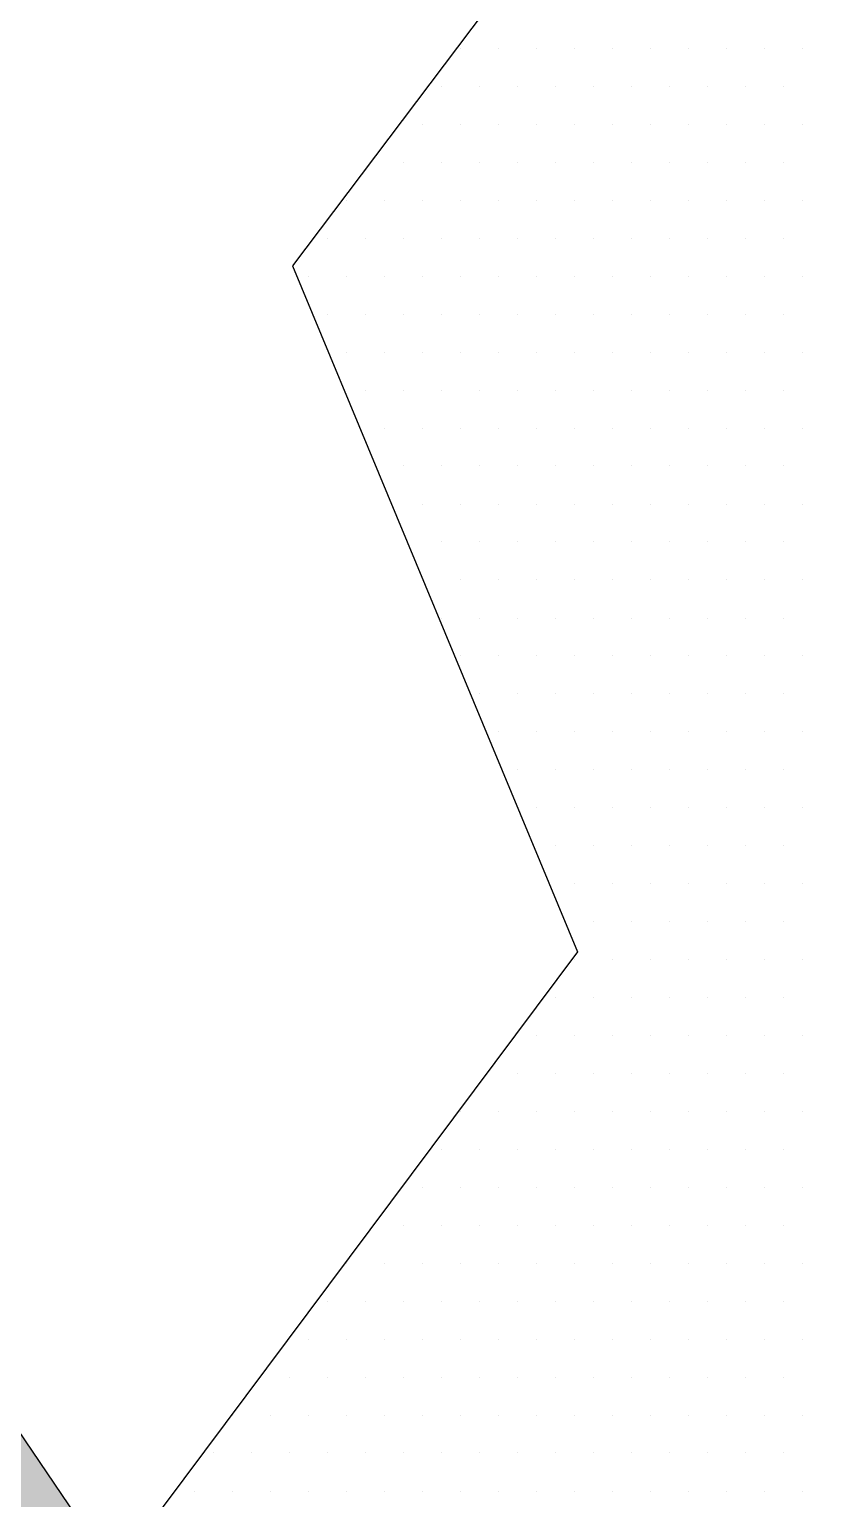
# Paper-space layout 'Layout1' of a CAD drawing. Extents: x -43 to 2298, y -18 to 768.
# Drawn here: x 1423.604 to 1425.494, y 79.303 to 82.853 of the extents above; entities that cross this region are included whole.
import ezdxf

# ---------------------------------------------------------------- set-up
doc = ezdxf.new("R2010")
doc.units = 0
doc.header["$LTSCALE"] = 2
doc.linetypes.add('CACHEX2', pattern=[0.75, 0.5, -0.25])
doc.layers.add('CARTOUCHE', color=7, linetype='Continuous')
doc.layers.add('LOGO', color=7, linetype='Continuous')

# ---------------------------------------------------------------- blocks, each defined once
blk = doc.blocks.new('A$C715108E3')
at = {"layer": 'LOGO', "color": 131}
for p, q in [((-8.1041, -2.2308), (-8.1041, -2.2308)), ((-8.0938, -2.2308), (-8.0938, -2.2308)), ((-8.0018, -2.2308), (-8.0018, -2.2308)), ((-7.91, -2.2308), (-7.91, -2.2308)), ((-7.8185, -2.2308), (-7.8185, -2.2308)), ((-7.7267, -2.2308), (-7.7267, -2.2308)), ((-7.635, -2.2308), (-7.635, -2.2308)), ((-7.5434, -2.2308), (-7.5434, -2.2308)), ((-7.4515, -2.2308), (-7.4515, -2.2308)), ((-7.3597, -2.2308), (-7.3597, -2.2308)), ((-7.2683, -2.2308), (-7.2683, -2.2308)), ((-8.1737, -2.3232), (-8.1737, -2.3232)), ((-8.1395, -2.3232), (-8.1395, -2.3232)), ((-8.0475, -2.3232), (-8.0475, -2.3232)), ((-7.9563, -2.3232), (-7.9563, -2.3232)), ((-7.8642, -2.3232), (-7.8642, -2.3232)), ((-7.7724, -2.3232), (-7.7724, -2.3232)), ((-7.6809, -2.3232), (-7.6809, -2.3232)), ((-7.5891, -2.3232), (-7.5891, -2.3232)), ((-7.4973, -2.3232), (-7.4973, -2.3232)), ((-7.4058, -2.3232), (-7.4058, -2.3232)), ((-7.314, -2.3232), (-7.314, -2.3232)), ((-8.2428, -2.4144), (-8.2428, -2.4144)), ((-8.1851, -2.4144), (-8.1851, -2.4144)), ((-8.0938, -2.4144), (-8.0938, -2.4144)), ((-8.0018, -2.4144), (-8.0018, -2.4144)), ((-7.91, -2.4144), (-7.91, -2.4144)), ((-7.8185, -2.4144), (-7.8185, -2.4144)), ((-7.7267, -2.4144), (-7.7267, -2.4144)), ((-7.635, -2.4144), (-7.635, -2.4144)), ((-7.5434, -2.4144), (-7.5434, -2.4144)), ((-7.4515, -2.4144), (-7.4515, -2.4144)), ((-7.3597, -2.4144), (-7.3597, -2.4144)), ((-7.2683, -2.4144), (-7.2683, -2.4144)), ((-8.3118, -2.507), (-8.3118, -2.507)), ((-8.2316, -2.507), (-8.2316, -2.507)), ((-8.1395, -2.507), (-8.1395, -2.507)), ((-8.0475, -2.507), (-8.0475, -2.507)), ((-7.9563, -2.507), (-7.9563, -2.507)), ((-7.8642, -2.507), (-7.8642, -2.507)), ((-7.7724, -2.507), (-7.7724, -2.507)), ((-7.6809, -2.507), (-7.6809, -2.507)), ((-7.5891, -2.507), (-7.5891, -2.507)), ((-7.4973, -2.507), (-7.4973, -2.507)), ((-7.4058, -2.507), (-7.4058, -2.507)), ((-7.314, -2.507), (-7.314, -2.507)), ((-8.3815, -2.5983), (-8.3815, -2.5983)), ((-8.3691, -2.5983), (-8.3691, -2.5983)), ((-8.2771, -2.5983), (-8.2771, -2.5983)), ((-8.1851, -2.5983), (-8.1851, -2.5983)), ((-8.0938, -2.5983), (-8.0938, -2.5983)), ((-8.0018, -2.5983), (-8.0018, -2.5983)), ((-7.91, -2.5983), (-7.91, -2.5983)), ((-7.8185, -2.5983), (-7.8185, -2.5983)), ((-7.7267, -2.5983), (-7.7267, -2.5983)), ((-7.635, -2.5983), (-7.635, -2.5983)), ((-7.5434, -2.5983), (-7.5434, -2.5983)), ((-7.4515, -2.5983), (-7.4515, -2.5983)), ((-7.3597, -2.5983), (-7.3597, -2.5983)), ((-7.2683, -2.5983), (-7.2683, -2.5983)), ((-8.4506, -2.6898), (-8.4506, -2.6898)), ((-8.4149, -2.6898), (-8.4149, -2.6898)), ((-8.3228, -2.6898), (-8.3228, -2.6898)), ((-8.2316, -2.6898), (-8.2316, -2.6898)), ((-8.1395, -2.6898), (-8.1395, -2.6898)), ((-8.0475, -2.6898), (-8.0475, -2.6898)), ((-7.9563, -2.6898), (-7.9563, -2.6898)), ((-7.8642, -2.6898), (-7.8642, -2.6898)), ((-7.7724, -2.6898), (-7.7724, -2.6898)), ((-7.6809, -2.6898), (-7.6809, -2.6898)), ((-7.5891, -2.6898), (-7.5891, -2.6898)), ((-7.4973, -2.6898), (-7.4973, -2.6898)), ((-7.4058, -2.6898), (-7.4058, -2.6898)), ((-7.314, -2.6898), (-7.314, -2.6898)), ((-8.4898, -2.782), (-8.4898, -2.782)), ((-8.461, -2.782), (-8.461, -2.782)), ((-8.3691, -2.782), (-8.3691, -2.782)), ((-8.2771, -2.782), (-8.2771, -2.782)), ((-8.1851, -2.782), (-8.1851, -2.782)), ((-8.0938, -2.782), (-8.0938, -2.782)), ((-8.0018, -2.782), (-8.0018, -2.782)), ((-7.91, -2.782), (-7.91, -2.782)), ((-7.8185, -2.782), (-7.8185, -2.782)), ((-7.7267, -2.782), (-7.7267, -2.782)), ((-7.635, -2.782), (-7.635, -2.782)), ((-7.5434, -2.782), (-7.5434, -2.782)), ((-7.4515, -2.782), (-7.4515, -2.782)), ((-7.3597, -2.782), (-7.3597, -2.782)), ((-7.2683, -2.782), (-7.2683, -2.782)), ((-8.4518, -2.8734), (-8.4518, -2.8734)), ((-8.4149, -2.8734), (-8.4149, -2.8734)), ((-8.3228, -2.8734), (-8.3228, -2.8734)), ((-8.2316, -2.8734), (-8.2316, -2.8734)), ((-8.1395, -2.8734), (-8.1395, -2.8734)), ((-8.0475, -2.8734), (-8.0475, -2.8734)), ((-7.9563, -2.8734), (-7.9563, -2.8734)), ((-7.8642, -2.8734), (-7.8642, -2.8734)), ((-7.7724, -2.8734), (-7.7724, -2.8734)), ((-7.6809, -2.8734), (-7.6809, -2.8734)), ((-7.5891, -2.8734), (-7.5891, -2.8734)), ((-7.4973, -2.8734), (-7.4973, -2.8734)), ((-7.4058, -2.8734), (-7.4058, -2.8734)), ((-7.314, -2.8734), (-7.314, -2.8734)), ((-8.4135, -2.9649), (-8.4135, -2.9649)), ((-8.3691, -2.9649), (-8.3691, -2.9649)), ((-8.2771, -2.9649), (-8.2771, -2.9649)), ((-8.1851, -2.9649), (-8.1851, -2.9649)), ((-8.0938, -2.9649), (-8.0938, -2.9649)), ((-8.0018, -2.9649), (-8.0018, -2.9649)), ((-7.91, -2.9649), (-7.91, -2.9649)), ((-7.8185, -2.9649), (-7.8185, -2.9649)), ((-7.7267, -2.9649), (-7.7267, -2.9649)), ((-7.635, -2.9649), (-7.635, -2.9649)), ((-7.5434, -2.9649), (-7.5434, -2.9649)), ((-7.4515, -2.9649), (-7.4515, -2.9649)), ((-7.3597, -2.9649), (-7.3597, -2.9649)), ((-7.2683, -2.9649), (-7.2683, -2.9649)), ((-8.3755, -3.0571), (-8.3755, -3.0571)), ((-8.3228, -3.0571), (-8.3228, -3.0571)), ((-8.2316, -3.0571), (-8.2316, -3.0571)), ((-8.1395, -3.0571), (-8.1395, -3.0571)), ((-8.0475, -3.0571), (-8.0475, -3.0571)), ((-7.9563, -3.0571), (-7.9563, -3.0571)), ((-7.8642, -3.0571), (-7.8642, -3.0571)), ((-7.7724, -3.0571), (-7.7724, -3.0571)), ((-7.6809, -3.0571), (-7.6809, -3.0571)), ((-7.5891, -3.0571), (-7.5891, -3.0571)), ((-7.4973, -3.0571), (-7.4973, -3.0571)), ((-7.4058, -3.0571), (-7.4058, -3.0571)), ((-7.314, -3.0571), (-7.314, -3.0571)), ((-8.3369, -3.1485), (-8.3369, -3.1485)), ((-8.2771, -3.1485), (-8.2771, -3.1485)), ((-8.1851, -3.1485), (-8.1851, -3.1485)), ((-8.0938, -3.1485), (-8.0938, -3.1485)), ((-8.0018, -3.1485), (-8.0018, -3.1485)), ((-7.91, -3.1485), (-7.91, -3.1485)), ((-7.8185, -3.1485), (-7.8185, -3.1485)), ((-7.7267, -3.1485), (-7.7267, -3.1485)), ((-7.635, -3.1485), (-7.635, -3.1485)), ((-7.5434, -3.1485), (-7.5434, -3.1485)), ((-7.4515, -3.1485), (-7.4515, -3.1485)), ((-7.3597, -3.1485), (-7.3597, -3.1485)), ((-7.2683, -3.1485), (-7.2683, -3.1485)), ((-8.2988, -3.24), (-8.2988, -3.24)), ((-8.2316, -3.24), (-8.2316, -3.24)), ((-8.1395, -3.24), (-8.1395, -3.24)), ((-8.0475, -3.24), (-8.0475, -3.24)), ((-7.9563, -3.24), (-7.9563, -3.24)), ((-7.8642, -3.24), (-7.8642, -3.24)), ((-7.7724, -3.24), (-7.7724, -3.24)), ((-7.6809, -3.24), (-7.6809, -3.24)), ((-7.5891, -3.24), (-7.5891, -3.24)), ((-7.4973, -3.24), (-7.4973, -3.24)), ((-7.4058, -3.24), (-7.4058, -3.24)), ((-7.314, -3.24), (-7.314, -3.24)), ((-8.2608, -3.3324), (-8.2608, -3.3324)), ((-8.1851, -3.3324), (-8.1851, -3.3324)), ((-8.0938, -3.3324), (-8.0938, -3.3324)), ((-8.0018, -3.3324), (-8.0018, -3.3324)), ((-7.91, -3.3324), (-7.91, -3.3324)), ((-7.8185, -3.3324), (-7.8185, -3.3324)), ((-7.7267, -3.3324), (-7.7267, -3.3324)), ((-7.635, -3.3324), (-7.635, -3.3324)), ((-7.5434, -3.3324), (-7.5434, -3.3324)), ((-7.4515, -3.3324), (-7.4515, -3.3324)), ((-7.3597, -3.3324), (-7.3597, -3.3324)), ((-7.2683, -3.3324), (-7.2683, -3.3324)), ((-8.2229, -3.4237), (-8.2229, -3.4237)), ((-8.1395, -3.4237), (-8.1395, -3.4237)), ((-8.0475, -3.4237), (-8.0475, -3.4237)), ((-7.9563, -3.4237), (-7.9563, -3.4237)), ((-7.8642, -3.4237), (-7.8642, -3.4237)), ((-7.7724, -3.4237), (-7.7724, -3.4237)), ((-7.6809, -3.4237), (-7.6809, -3.4237)), ((-7.5891, -3.4237), (-7.5891, -3.4237)), ((-7.4973, -3.4237), (-7.4973, -3.4237)), ((-7.4058, -3.4237), (-7.4058, -3.4237)), ((-7.314, -3.4237), (-7.314, -3.4237)), ((-8.1847, -3.5153), (-8.1847, -3.5153)), ((-8.0938, -3.5153), (-8.0938, -3.5153)), ((-8.0018, -3.5153), (-8.0018, -3.5153)), ((-7.91, -3.5153), (-7.91, -3.5153)), ((-7.8185, -3.5153), (-7.8185, -3.5153)), ((-7.7267, -3.5153), (-7.7267, -3.5153)), ((-7.635, -3.5153), (-7.635, -3.5153)), ((-7.5434, -3.5153), (-7.5434, -3.5153)), ((-7.4515, -3.5153), (-7.4515, -3.5153)), ((-7.3597, -3.5153), (-7.3597, -3.5153)), ((-7.2683, -3.5153), (-7.2683, -3.5153)), ((-8.1465, -3.6077), (-8.1465, -3.6077)), ((-8.1395, -3.6077), (-8.1395, -3.6077)), ((-8.0475, -3.6077), (-8.0475, -3.6077)), ((-7.9563, -3.6077), (-7.9563, -3.6077)), ((-7.8642, -3.6077), (-7.8642, -3.6077)), ((-7.7724, -3.6077), (-7.7724, -3.6077)), ((-7.6809, -3.6077), (-7.6809, -3.6077)), ((-7.5891, -3.6077), (-7.5891, -3.6077)), ((-7.4973, -3.6077), (-7.4973, -3.6077)), ((-7.4058, -3.6077), (-7.4058, -3.6077)), ((-7.314, -3.6077), (-7.314, -3.6077)), ((-8.1084, -3.699), (-8.1084, -3.699)), ((-8.0938, -3.699), (-8.0938, -3.699)), ((-8.0018, -3.699), (-8.0018, -3.699)), ((-7.91, -3.699), (-7.91, -3.699)), ((-7.8185, -3.699), (-7.8185, -3.699)), ((-7.7267, -3.699), (-7.7267, -3.699)), ((-7.635, -3.699), (-7.635, -3.699)), ((-7.5434, -3.699), (-7.5434, -3.699)), ((-7.4515, -3.699), (-7.4515, -3.699)), ((-7.3597, -3.699), (-7.3597, -3.699)), ((-7.2683, -3.699), (-7.2683, -3.699)), ((-8.0704, -3.7904), (-8.0704, -3.7904)), ((-8.0475, -3.7904), (-8.0475, -3.7904)), ((-7.9563, -3.7904), (-7.9563, -3.7904)), ((-7.8642, -3.7904), (-7.8642, -3.7904)), ((-7.7724, -3.7904), (-7.7724, -3.7904)), ((-7.6809, -3.7904), (-7.6809, -3.7904)), ((-7.5891, -3.7904), (-7.5891, -3.7904)), ((-7.4973, -3.7904), (-7.4973, -3.7904)), ((-7.4058, -3.7904), (-7.4058, -3.7904)), ((-7.314, -3.7904), (-7.314, -3.7904)), ((-8.0325, -3.8826), (-8.0325, -3.8826)), ((-8.0018, -3.8826), (-8.0018, -3.8826)), ((-7.91, -3.8826), (-7.91, -3.8826)), ((-7.8185, -3.8826), (-7.8185, -3.8826)), ((-7.7267, -3.8826), (-7.7267, -3.8826)), ((-7.635, -3.8826), (-7.635, -3.8826)), ((-7.5434, -3.8826), (-7.5434, -3.8826)), ((-7.4515, -3.8826), (-7.4515, -3.8826)), ((-7.3597, -3.8826), (-7.3597, -3.8826)), ((-7.2683, -3.8826), (-7.2683, -3.8826)), ((-7.9943, -3.9741), (-7.9943, -3.9741)), ((-7.9563, -3.9741), (-7.9563, -3.9741)), ((-7.8642, -3.9741), (-7.8642, -3.9741)), ((-7.7724, -3.9741), (-7.7724, -3.9741)), ((-7.6809, -3.9741), (-7.6809, -3.9741)), ((-7.5891, -3.9741), (-7.5891, -3.9741)), ((-7.4973, -3.9741), (-7.4973, -3.9741)), ((-7.4058, -3.9741), (-7.4058, -3.9741)), ((-7.314, -3.9741), (-7.314, -3.9741)), ((-7.9559, -4.0654), (-7.9559, -4.0654)), ((-7.91, -4.0654), (-7.91, -4.0654)), ((-7.8185, -4.0654), (-7.8185, -4.0654)), ((-7.7267, -4.0654), (-7.7267, -4.0654)), ((-7.635, -4.0654), (-7.635, -4.0654)), ((-7.5434, -4.0654), (-7.5434, -4.0654)), ((-7.4515, -4.0654), (-7.4515, -4.0654)), ((-7.3597, -4.0654), (-7.3597, -4.0654)), ((-7.2683, -4.0654), (-7.2683, -4.0654)), ((-7.9176, -4.1578), (-7.9176, -4.1578)), ((-7.8642, -4.1578), (-7.8642, -4.1578)), ((-7.7724, -4.1578), (-7.7724, -4.1578)), ((-7.6809, -4.1578), (-7.6809, -4.1578)), ((-7.5891, -4.1578), (-7.5891, -4.1578)), ((-7.4973, -4.1578), (-7.4973, -4.1578)), ((-7.4058, -4.1578), (-7.4058, -4.1578)), ((-7.314, -4.1578), (-7.314, -4.1578)), ((-7.8796, -4.2494), (-7.8796, -4.2494)), ((-7.8185, -4.2494), (-7.8185, -4.2494)), ((-7.7267, -4.2494), (-7.7267, -4.2494)), ((-7.635, -4.2494), (-7.635, -4.2494)), ((-7.5434, -4.2494), (-7.5434, -4.2494)), ((-7.4515, -4.2494), (-7.4515, -4.2494)), ((-7.3597, -4.2494), (-7.3597, -4.2494)), ((-7.2683, -4.2494), (-7.2683, -4.2494)), ((-7.8414, -4.3407), (-7.8414, -4.3407)), ((-7.7724, -4.3407), (-7.7724, -4.3407)), ((-7.6809, -4.3407), (-7.6809, -4.3407)), ((-7.5891, -4.3407), (-7.5891, -4.3407)), ((-7.4973, -4.3407), (-7.4973, -4.3407)), ((-7.4058, -4.3407), (-7.4058, -4.3407)), ((-7.314, -4.3407), (-7.314, -4.3407)), ((-7.8253, -4.4331), (-7.8253, -4.4331)), ((-7.8185, -4.4331), (-7.8185, -4.4331)), ((-7.7267, -4.4331), (-7.7267, -4.4331)), ((-7.635, -4.4331), (-7.635, -4.4331)), ((-7.5434, -4.4331), (-7.5434, -4.4331)), ((-7.4515, -4.4331), (-7.4515, -4.4331)), ((-7.3597, -4.4331), (-7.3597, -4.4331)), ((-7.2683, -4.4331), (-7.2683, -4.4331)), ((-7.8937, -4.5245), (-7.8937, -4.5245)), ((-7.8642, -4.5245), (-7.8642, -4.5245)), ((-7.7724, -4.5245), (-7.7724, -4.5245)), ((-7.6809, -4.5245), (-7.6809, -4.5245)), ((-7.5891, -4.5245), (-7.5891, -4.5245)), ((-7.4973, -4.5245), (-7.4973, -4.5245)), ((-7.4058, -4.5245), (-7.4058, -4.5245)), ((-7.314, -4.5245), (-7.314, -4.5245)), ((-7.9621, -4.6156), (-7.9621, -4.6156)), ((-7.91, -4.6156), (-7.91, -4.6156)), ((-7.8185, -4.6156), (-7.8185, -4.6156)), ((-7.7267, -4.6156), (-7.7267, -4.6156)), ((-7.635, -4.6156), (-7.635, -4.6156)), ((-7.5434, -4.6156), (-7.5434, -4.6156)), ((-7.4515, -4.6156), (-7.4515, -4.6156)), ((-7.3597, -4.6156), (-7.3597, -4.6156)), ((-7.2683, -4.6156), (-7.2683, -4.6156)), ((-8.031, -4.7082), (-8.031, -4.7082)), ((-7.9563, -4.7082), (-7.9563, -4.7082)), ((-7.8642, -4.7082), (-7.8642, -4.7082)), ((-7.7724, -4.7082), (-7.7724, -4.7082)), ((-7.6809, -4.7082), (-7.6809, -4.7082)), ((-7.5891, -4.7082), (-7.5891, -4.7082)), ((-7.4973, -4.7082), (-7.4973, -4.7082)), ((-7.4058, -4.7082), (-7.4058, -4.7082)), ((-7.314, -4.7082), (-7.314, -4.7082)), ((-8.0992, -4.7997), (-8.0992, -4.7997)), ((-8.0938, -4.7997), (-8.0938, -4.7997)), ((-8.0018, -4.7997), (-8.0018, -4.7997)), ((-7.91, -4.7997), (-7.91, -4.7997)), ((-7.8185, -4.7997), (-7.8185, -4.7997)), ((-7.7267, -4.7997), (-7.7267, -4.7997)), ((-7.635, -4.7997), (-7.635, -4.7997)), ((-7.5434, -4.7997), (-7.5434, -4.7997)), ((-7.4515, -4.7997), (-7.4515, -4.7997)), ((-7.3597, -4.7997), (-7.3597, -4.7997)), ((-7.2683, -4.7997), (-7.2683, -4.7997)), ((-8.1678, -4.892), (-8.1678, -4.892)), ((-8.1395, -4.892), (-8.1395, -4.892)), ((-8.0475, -4.892), (-8.0475, -4.892)), ((-7.9563, -4.892), (-7.9563, -4.892)), ((-7.8642, -4.892), (-7.8642, -4.892)), ((-7.7724, -4.892), (-7.7724, -4.892)), ((-7.6809, -4.892), (-7.6809, -4.892)), ((-7.5891, -4.892), (-7.5891, -4.892)), ((-7.4973, -4.892), (-7.4973, -4.892)), ((-7.4058, -4.892), (-7.4058, -4.892)), ((-7.314, -4.892), (-7.314, -4.892)), ((-8.2362, -4.9833), (-8.2362, -4.9833)), ((-8.1851, -4.9833), (-8.1851, -4.9833)), ((-8.0938, -4.9833), (-8.0938, -4.9833)), ((-8.0018, -4.9833), (-8.0018, -4.9833)), ((-7.91, -4.9833), (-7.91, -4.9833)), ((-7.8185, -4.9833), (-7.8185, -4.9833)), ((-7.7267, -4.9833), (-7.7267, -4.9833)), ((-7.635, -4.9833), (-7.635, -4.9833)), ((-7.5434, -4.9833), (-7.5434, -4.9833)), ((-7.4515, -4.9833), (-7.4515, -4.9833)), ((-7.3597, -4.9833), (-7.3597, -4.9833)), ((-7.2683, -4.9833), (-7.2683, -4.9833)), ((-8.3047, -5.0748), (-8.3047, -5.0748)), ((-8.2316, -5.0748), (-8.2316, -5.0748)), ((-8.1395, -5.0748), (-8.1395, -5.0748)), ((-8.0475, -5.0748), (-8.0475, -5.0748)), ((-7.9563, -5.0748), (-7.9563, -5.0748)), ((-7.8642, -5.0748), (-7.8642, -5.0748)), ((-7.7724, -5.0748), (-7.7724, -5.0748)), ((-7.6809, -5.0748), (-7.6809, -5.0748)), ((-7.5891, -5.0748), (-7.5891, -5.0748)), ((-7.4973, -5.0748), (-7.4973, -5.0748)), ((-7.4058, -5.0748), (-7.4058, -5.0748)), ((-7.314, -5.0748), (-7.314, -5.0748)), ((-8.3732, -5.1674), (-8.3732, -5.1674)), ((-8.3691, -5.1674), (-8.3691, -5.1674)), ((-8.2771, -5.1674), (-8.2771, -5.1674)), ((-8.1851, -5.1674), (-8.1851, -5.1674)), ((-8.0938, -5.1674), (-8.0938, -5.1674)), ((-8.0018, -5.1674), (-8.0018, -5.1674)), ((-7.91, -5.1674), (-7.91, -5.1674)), ((-7.8185, -5.1674), (-7.8185, -5.1674)), ((-7.7267, -5.1674), (-7.7267, -5.1674)), ((-7.635, -5.1674), (-7.635, -5.1674)), ((-7.5434, -5.1674), (-7.5434, -5.1674)), ((-7.4515, -5.1674), (-7.4515, -5.1674)), ((-7.3597, -5.1674), (-7.3597, -5.1674)), ((-7.2683, -5.1674), (-7.2683, -5.1674)), ((-8.4418, -5.2586), (-8.4418, -5.2586)), ((-8.4149, -5.2586), (-8.4149, -5.2586)), ((-8.3228, -5.2586), (-8.3228, -5.2586)), ((-8.2316, -5.2586), (-8.2316, -5.2586)), ((-8.1395, -5.2586), (-8.1395, -5.2586)), ((-8.0475, -5.2586), (-8.0475, -5.2586)), ((-7.9563, -5.2586), (-7.9563, -5.2586)), ((-7.8642, -5.2586), (-7.8642, -5.2586)), ((-7.7724, -5.2586), (-7.7724, -5.2586)), ((-7.6809, -5.2586), (-7.6809, -5.2586)), ((-7.5891, -5.2586), (-7.5891, -5.2586)), ((-7.4973, -5.2586), (-7.4973, -5.2586)), ((-7.4058, -5.2586), (-7.4058, -5.2586)), ((-7.314, -5.2586), (-7.314, -5.2586)), ((-8.5099, -5.3499), (-8.5099, -5.3499)), ((-8.461, -5.3499), (-8.461, -5.3499)), ((-8.3691, -5.3499), (-8.3691, -5.3499)), ((-8.2771, -5.3499), (-8.2771, -5.3499)), ((-8.1851, -5.3499), (-8.1851, -5.3499)), ((-8.0938, -5.3499), (-8.0938, -5.3499)), ((-8.0018, -5.3499), (-8.0018, -5.3499)), ((-7.91, -5.3499), (-7.91, -5.3499)), ((-7.8185, -5.3499), (-7.8185, -5.3499)), ((-7.7267, -5.3499), (-7.7267, -5.3499)), ((-7.635, -5.3499), (-7.635, -5.3499)), ((-7.5434, -5.3499), (-7.5434, -5.3499)), ((-7.4515, -5.3499), (-7.4515, -5.3499)), ((-7.3597, -5.3499), (-7.3597, -5.3499)), ((-7.2683, -5.3499), (-7.2683, -5.3499)), ((-8.5783, -5.4423), (-8.5783, -5.4423)), ((-8.5067, -5.4423), (-8.5067, -5.4423)), ((-8.4149, -5.4423), (-8.4149, -5.4423)), ((-8.3228, -5.4423), (-8.3228, -5.4423)), ((-8.2316, -5.4423), (-8.2316, -5.4423)), ((-8.1395, -5.4423), (-8.1395, -5.4423)), ((-8.0475, -5.4423), (-8.0475, -5.4423)), ((-7.9563, -5.4423), (-7.9563, -5.4423)), ((-7.8642, -5.4423), (-7.8642, -5.4423)), ((-7.7724, -5.4423), (-7.7724, -5.4423)), ((-7.6809, -5.4423), (-7.6809, -5.4423)), ((-7.5891, -5.4423), (-7.5891, -5.4423)), ((-7.4973, -5.4423), (-7.4973, -5.4423)), ((-7.4058, -5.4423), (-7.4058, -5.4423)), ((-7.314, -5.4423), (-7.314, -5.4423)), ((-8.6469, -5.5339), (-8.6469, -5.5339)), ((-8.6442, -5.5339), (-8.6442, -5.5339)), ((-8.5524, -5.5339), (-8.5524, -5.5339)), ((-8.461, -5.5339), (-8.461, -5.5339)), ((-8.3691, -5.5339), (-8.3691, -5.5339)), ((-8.2771, -5.5339), (-8.2771, -5.5339)), ((-8.1851, -5.5339), (-8.1851, -5.5339)), ((-8.0938, -5.5339), (-8.0938, -5.5339)), ((-8.0018, -5.5339), (-8.0018, -5.5339)), ((-7.91, -5.5339), (-7.91, -5.5339)), ((-7.8185, -5.5339), (-7.8185, -5.5339)), ((-7.7267, -5.5339), (-7.7267, -5.5339)), ((-7.635, -5.5339), (-7.635, -5.5339)), ((-7.5434, -5.5339), (-7.5434, -5.5339)), ((-7.4515, -5.5339), (-7.4515, -5.5339)), ((-7.3597, -5.5339), (-7.3597, -5.5339)), ((-7.2683, -5.5339), (-7.2683, -5.5339)), ((-8.7155, -5.625), (-8.7155, -5.625)), ((-8.69, -5.625), (-8.69, -5.625)), ((-8.5985, -5.625), (-8.5985, -5.625)), ((-8.5067, -5.625), (-8.5067, -5.625)), ((-8.4149, -5.625), (-8.4149, -5.625)), ((-8.3228, -5.625), (-8.3228, -5.625)), ((-8.2316, -5.625), (-8.2316, -5.625)), ((-8.1395, -5.625), (-8.1395, -5.625)), ((-8.0475, -5.625), (-8.0475, -5.625)), ((-7.9563, -5.625), (-7.9563, -5.625)), ((-7.8642, -5.625), (-7.8642, -5.625)), ((-7.7724, -5.625), (-7.7724, -5.625)), ((-7.6809, -5.625), (-7.6809, -5.625)), ((-7.5891, -5.625), (-7.5891, -5.625)), ((-7.4973, -5.625), (-7.4973, -5.625)), ((-7.4058, -5.625), (-7.4058, -5.625)), ((-7.314, -5.625), (-7.314, -5.625)), ((-8.7841, -5.7174), (-8.7841, -5.7174)), ((-8.7361, -5.7174), (-8.7361, -5.7174)), ((-8.6442, -5.7174), (-8.6442, -5.7174)), ((-8.5524, -5.7174), (-8.5524, -5.7174)), ((-8.461, -5.7174), (-8.461, -5.7174)), ((-8.3691, -5.7174), (-8.3691, -5.7174)), ((-8.2771, -5.7174), (-8.2771, -5.7174)), ((-8.1851, -5.7174), (-8.1851, -5.7174)), ((-8.0938, -5.7174), (-8.0938, -5.7174)), ((-8.0018, -5.7174), (-8.0018, -5.7174)), ((-7.91, -5.7174), (-7.91, -5.7174)), ((-7.8185, -5.7174), (-7.8185, -5.7174)), ((-7.7267, -5.7174), (-7.7267, -5.7174)), ((-7.635, -5.7174), (-7.635, -5.7174)), ((-7.5434, -5.7174), (-7.5434, -5.7174)), ((-7.4515, -5.7174), (-7.4515, -5.7174)), ((-7.3597, -5.7174), (-7.3597, -5.7174)), ((-7.2683, -5.7174), (-7.2683, -5.7174))]:
    blk.add_line(p, q, dxfattribs=at)
blk.add_lwpolyline([(-5.4878, 2.0402), (-2.8588, -3.8274), (-4.4672, -5.9198), (-4.8244, -3.2921), (-5.1561, -2.8832), (-5.6923, -1.5053), (-6.7131, -2.8584), (-7.4026, -1.3018), (-8.4999, -2.7561), (-7.811, -4.4145), (-9.1641, -6.2255), (-8.3669, -7.7396), (-6.9811, -6.0917), (-7.663, -9.014), (-8.1214, -10.2245), (-10.4653, -10.7804), (-13.4372, -9.6448), (-17.1584, -8.2441)], dxfattribs=at)
blk = doc.blocks.new('A$C581E6685')
at = {"layer": 'LOGO'}
blk.add_hatch(color=142, dxfattribs=at).paths.add_polyline_path([(-45.3965, 37.4846), (-39.5666, 28.8703), (-39.344, 28.5414), (-39.8519, 24.2064), (-36.9477, 25.4853), (-26.3566, 30.2032), (-36.1863, 24.0789), (-38.2746, 22.2236), (-38.1337, 21.2132), (-33.6363, 11.1845), (-39.5393, 21.4709), (-40.6525, 23.2405), (-42.0615, 23.3525), (-53.1072, 18.3767), (-43.3972, 24.4856), (-40.4756, 26.2259), (-40.684, 26.8894)])
at = {"layer": 'LOGO', "color": 142}
blk.add_lwpolyline([(-45.3965, 37.4846), (-39.3434, 28.5414), (-39.8519, 24.2064), (-36.9477, 25.4853), (-26.3566, 30.2032), (-36.1857, 24.0789), (-38.2739, 22.2236), (-38.1337, 21.2132), (-33.6358, 11.1845), (-39.5393, 21.4709), (-40.6518, 23.2405), (-42.0615, 23.3525), (-53.1072, 18.3767), (-43.3964, 24.4856), (-40.4756, 26.2259), (-40.6836, 26.8894)], close=True, dxfattribs=at)
at = {"layer": 'LOGO', "color": 32, "linetype": 'CACHEX2', "ltscale": 1.5}
blk.add_ellipse((-38.0538, 23.8138), major_axis=(-19.0311, -3.534), ratio=0.590567, dxfattribs=at)
at = {"layer": 'LOGO', "color": 32}
blk.add_ellipse((-37.6144, 23.8499), major_axis=(-13.5768, -4.2839), ratio=0.791971, dxfattribs=at)
at = {"layer": 'CARTOUCHE'}
blk.add_blockref('A$C715108E3', (-31.6739, 36.3189), dxfattribs=at)

psp = doc.layouts.get("Layout1")

# ---------------------------------------------------------------- block references
at = {"layer": 'LOGO'}
psp.add_blockref('A$C581E6685', (1464.4133, 48.7195), dxfattribs=at)

doc.saveas('drawing.dxf')
